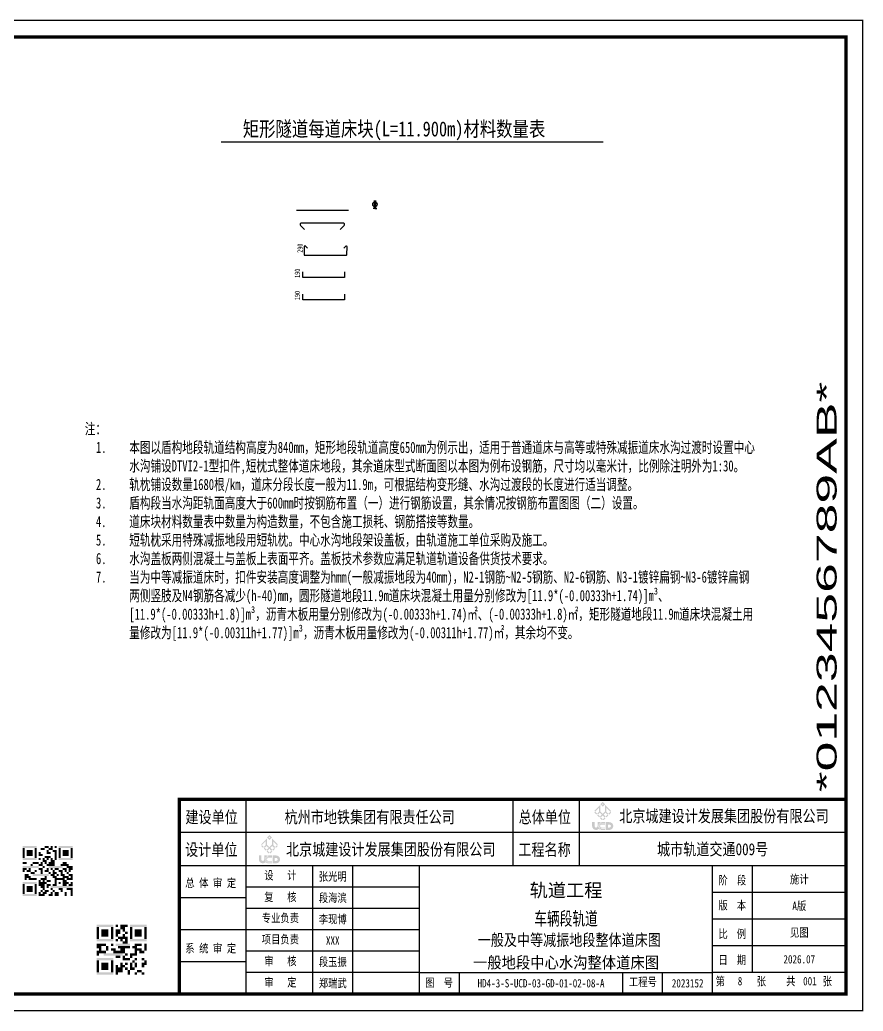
# Model space of a CAD drawing. Header units: inches. Extents: x -74742 to 562475, y -20348 to -3846.
# Drawn here: x 554882 to 562475, y -20348 to -11428 of the extents above; entities that cross this region are included whole.
import ezdxf
from ezdxf.enums import TextEntityAlignment as Align

# ---------------------------------------------------------------- set-up
doc = ezdxf.new("R2010")
doc.units = ezdxf.units.IN
doc.header["$MEASUREMENT"] = 0
doc.header["$PDSIZE"] = -1
for name, color, linetype in [('daochuang', 4, 'Continuous'), ('GesoftDrawFrameFrameBlockLayer', 7, 'Continuous'), ('GesoftDrawFrameInLineLayer', 85, 'Continuous'), ('GesoftDrawFrameOutLineLayer', 180, 'Continuous'), ('GesoftDrawFrameTitleLayer', 7, 'Continuous'), ('Secondary', 7, 'Continuous'), ('尺寸标注', 7, 'Continuous'), ('标注', 3, 'Continuous')]:
    doc.layers.add(name, color=color, linetype=linetype)
doc.styles.add('HZTXT', font='SimSun.ttf', dxfattribs={"width": 0.8})
doc.styles.add('宋体', font='SimSun.ttf', dxfattribs={"width": 0.8})
doc.styles.add('宋体样式', font='SimSun.ttf', dxfattribs={"width": 0.8})
doc.styles.add('宋体样式宽度0.65', font='SimSun.ttf', dxfattribs={"width": 0.65})
doc.styles.add('宋体样式宽度0.7', font='SimSun.ttf', dxfattribs={"width": 0.7})
doc.styles.add('条形码', font='BC_C39.FBC', dxfattribs={"height": 11})

# ---------------------------------------------------------------- blocks, each defined once
blk = doc.blocks.new('钢筋')
for p, q in [((2091.49, -5498.89), (2091.49, -5501.31)), ((2091.89, -5498.89), (2091.89, -5501.31)), ((2091.69, -5501.31), (2091.16, -5501.31)), ((2091.69, -5501.31), (2092.23, -5501.31))]:
    blk.add_line(p, q)
blk.add_ellipse((2091.69, -5500.05), major_axis=(0, -0.806), ratio=0.813147)
blk = doc.blocks.new('1.75_cc4a936f11f0dce201581042e7c3c253')
at = {"layer": 'GesoftDrawFrameInLineLayer', "color": 0, "const_width": 1}
blk.add_lwpolyline([(0, 0), (0, 287), (-1125, 287), (-1125, 0), (0, 0)], dxfattribs=at)
at = {"layer": 'GesoftDrawFrameOutLineLayer', "color": 0, "const_width": 0.35}
blk.add_lwpolyline([(5, -5), (5, 292), (-1150, 292), (-1150, -5), (5, -5)], dxfattribs=at)
blk = doc.blocks.new('GESOFT00000000NEW_049a35bf7f0736cc4250df00ece10f93_cc4a936f11f0dce201581042e7c3c253_2e1cf7a908f61d0b50dc33cccab90907')
at = {"layer": 'GesoftDrawFrameTitleLayer'}
h = blk.add_hatch(color=7, dxfattribs=at)
h.paths.add_polyline_path([(-72.25, 56.91), (-72.98, 56.18), (-73.72, 56.91), (-72.99, 57.65)])
h.paths.add_polyline_path([(-72.99, 57.13), (-73.2, 56.92), (-72.99, 56.72), (-72.78, 56.93)], flags=16)
h.paths.add_polyline_path([(-73.73, 56.66), (-73.73, 54.75), (-72.99, 54.02), (-72.26, 54.75), (-72.26, 56.68), (-70.47, 54.89), (-70.72, 54.64), (-70.46, 54.38), (-71.04, 53.8), (-71.29, 54.05), (-71.56, 53.78), (-71.31, 53.53), (-71.88, 52.95), (-72.14, 53.2), (-72.41, 52.94), (-72.15, 52.69), (-72.73, 52.11), (-72.99, 52.36), (-73.24, 52.11), (-73.82, 52.69), (-73.57, 52.94), (-73.84, 53.21), (-74.09, 52.96), (-74.67, 53.54), (-74.42, 53.79), (-74.69, 54.06), (-74.94, 53.81), (-75.51, 54.38), (-75.26, 54.64), (-75.51, 54.88)])
h.paths.add_polyline_path([(-71.87, 55.79), (-71.87, 54.63), (-71.29, 54.05), (-70.72, 54.64)], flags=16)
h.paths.add_polyline_path([(-72.14, 54.36), (-72.72, 53.79), (-72.14, 53.2), (-71.56, 53.78)], flags=16)
h.paths.add_polyline_path([(-72.99, 53.53), (-73.57, 52.94), (-72.99, 52.36), (-72.41, 52.94)], flags=16)
h.paths.add_polyline_path([(-73.84, 54.37), (-74.42, 53.79), (-73.84, 53.21), (-73.25, 53.79)], flags=16)
h.paths.add_polyline_path([(-74.12, 54.63), (-74.12, 55.79), (-75.26, 54.64), (-74.69, 54.06)], flags=16)
edge = h.paths.add_edge_path()
edge.add_spline(control_points=[(-73.82, 51.43), (-73.82, 51.43), (-73.82, 51.52), (-73.82, 51.52), (-73.82, 51.52), (-74.53, 51.52), (-74.53, 51.52), (-74.53, 51.52), (-74.53, 50.35), (-74.53, 50.35), (-74.53, 50.09), (-74.74, 49.89), (-74.99, 49.89), (-75.24, 49.89), (-75.45, 50.09), (-75.45, 50.35), (-75.45, 50.35), (-75.45, 51.52), (-75.45, 51.52), (-75.45, 51.52), (-76.16, 51.52), (-76.16, 51.52), (-76.16, 51.52), (-76.16, 50.35), (-76.16, 50.35), (-76.16, 49.7), (-75.64, 49.18), (-74.99, 49.18), (-74.67, 49.18), (-74.38, 49.3), (-74.17, 49.51), (-73.96, 49.3), (-73.68, 49.18), (-73.36, 49.18), (-73.36, 49.18), (-72.27, 49.18), (-72.27, 49.18), (-72.27, 49.18), (-72.27, 49.32), (-72.27, 49.32), (-72.43, 49.32), (-73.37, 49.32), (-73.37, 49.33), (-73.93, 49.34), (-74.38, 49.8), (-74.38, 50.35), (-74.38, 50.91), (-73.93, 51.36), (-73.37, 51.38), (-73.37, 51.38), (-72.43, 51.38), (-72.27, 51.38), (-72.27, 51.38), (-72.27, 51.52), (-72.27, 51.52), (-72.27, 51.52), (-73.36, 51.52), (-73.36, 51.52), (-73.52, 51.52), (-73.68, 51.49), (-73.82, 51.43)], knot_values=[0, 0, 0, 0, 1, 1, 1, 2, 2, 2, 3, 3, 3, 4, 4, 4, 5, 5, 5, 6, 6, 6, 7, 7, 7, 8, 8, 8, 9, 9, 9, 10, 10, 10, 11, 11, 11, 12, 12, 12, 13, 13, 13, 14, 14, 14, 15, 15, 15, 16, 16, 16, 17, 17, 17, 18, 18, 18, 19, 19, 19, 20, 20, 20, 20], degree=3, periodic=0)
edge = h.paths.add_edge_path(flags=17)
edge.add_spline(control_points=[(-74.32, 50.35), (-74.32, 49.83), (-73.9, 49.39), (-73.37, 49.38), (-73.36, 49.38), (-72.43, 49.38), (-72.27, 49.38), (-72.27, 49.38), (-72.27, 49.5), (-72.27, 49.5), (-72.43, 49.5), (-73.37, 49.5), (-73.37, 49.51), (-73.84, 49.52), (-74.2, 49.89), (-74.2, 50.35), (-74.2, 50.81), (-73.84, 51.18), (-73.37, 51.2), (-73.37, 51.2), (-72.43, 51.2), (-72.27, 51.2), (-72.27, 51.2), (-72.27, 51.32), (-72.27, 51.32), (-72.43, 51.32), (-73.36, 51.32), (-73.37, 51.32), (-73.89, 51.31), (-74.32, 50.87), (-74.32, 50.35)], knot_values=[0, 0, 0, 0, 1, 1, 1, 2, 2, 2, 3, 3, 3, 4, 4, 4, 5, 5, 5, 6, 6, 6, 7, 7, 7, 8, 8, 8, 9, 9, 9, 10, 10, 10, 10], degree=3, periodic=0)
edge = h.paths.add_edge_path(flags=16)
edge.add_spline(control_points=[(-74.14, 50.35), (-74.14, 49.92), (-73.8, 49.57), (-73.37, 49.56), (-73.36, 49.56), (-72.43, 49.56), (-72.27, 49.56), (-72.27, 49.56), (-72.27, 49.68), (-72.27, 49.68), (-72.43, 49.68), (-73.36, 49.68), (-73.37, 49.68), (-73.73, 49.69), (-74.02, 49.98), (-74.02, 50.35), (-74.02, 50.71), (-73.74, 51.01), (-73.38, 51.02), (-73.37, 51.02), (-72.43, 51.02), (-72.27, 51.02), (-72.27, 51.02), (-72.27, 51.14), (-72.27, 51.14), (-72.43, 51.14), (-73.36, 51.14), (-73.37, 51.14), (-73.8, 51.13), (-74.14, 50.78), (-74.14, 50.35)], knot_values=[0, 0, 0, 0, 1, 1, 1, 2, 2, 2, 3, 3, 3, 4, 4, 4, 5, 5, 5, 6, 6, 6, 7, 7, 7, 8, 8, 8, 9, 9, 9, 10, 10, 10, 10], degree=3, periodic=0)
edge = h.paths.add_edge_path(flags=16)
edge.add_spline(control_points=[(-73.96, 50.35), (-73.96, 50.02), (-73.7, 49.75), (-73.37, 49.74), (-73.35, 49.74), (-72.43, 49.74), (-72.27, 49.74), (-72.27, 49.74), (-72.27, 49.89), (-72.27, 49.89), (-72.27, 49.89), (-73.31, 49.89), (-73.31, 49.89), (-73.56, 49.89), (-73.81, 50.1), (-73.81, 50.35), (-73.81, 50.6), (-73.56, 50.81), (-73.31, 50.81), (-73.31, 50.81), (-72.27, 50.81), (-72.27, 50.81), (-72.27, 50.81), (-72.27, 50.96), (-72.27, 50.96), (-72.43, 50.96), (-73.36, 50.96), (-73.37, 50.96), (-73.7, 50.95), (-73.96, 50.68), (-73.96, 50.35)], knot_values=[0, 0, 0, 0, 1, 1, 1, 2, 2, 2, 3, 3, 3, 4, 4, 4, 5, 5, 5, 6, 6, 6, 7, 7, 7, 8, 8, 8, 9, 9, 9, 10, 10, 10, 10], degree=3, periodic=0)
edge = h.paths.add_edge_path()
edge.add_spline(control_points=[(-70.98, 51.52), (-70.98, 51.52), (-71.45, 51.52), (-71.45, 51.52), (-71.45, 51.52), (-72.08, 51.52), (-72.08, 51.52), (-72.08, 51.52), (-72.08, 49.21), (-72.08, 49.21), (-72.08, 49.21), (-72.08, 49.21), (-72.08, 49.21), (-72.08, 49.21), (-72.07, 49.18), (-72.07, 49.18), (-72.07, 49.18), (-70.98, 49.18), (-70.98, 49.18), (-70.33, 49.18), (-69.81, 49.7), (-69.81, 50.35), (-69.81, 51), (-70.33, 51.52), (-70.98, 51.52)], knot_values=[0, 0, 0, 0, 1, 1, 1, 2, 2, 2, 3, 3, 3, 4, 4, 4, 5, 5, 5, 6, 6, 6, 7, 7, 7, 8, 8, 8, 8], degree=3, periodic=0)
edge = h.paths.add_edge_path(flags=16)
edge.add_spline(control_points=[(-70.98, 49.89), (-70.98, 49.89), (-71.45, 49.89), (-71.45, 49.89), (-71.45, 49.89), (-71.45, 50.81), (-71.45, 50.81), (-71.45, 50.81), (-70.98, 50.81), (-70.98, 50.81), (-70.73, 50.81), (-70.52, 50.6), (-70.52, 50.35), (-70.52, 50.1), (-70.73, 49.89), (-70.98, 49.89)], knot_values=[0, 0, 0, 0, 1, 1, 1, 2, 2, 2, 3, 3, 3, 4, 4, 4, 5, 5, 5, 5], degree=3, periodic=0)
h = blk.add_hatch(color=7, dxfattribs=at)
h.paths.add_polyline_path([(-172.25, 46.91), (-172.98, 46.18), (-173.72, 46.91), (-172.99, 47.65)])
h.paths.add_polyline_path([(-172.99, 47.13), (-173.2, 46.92), (-172.99, 46.72), (-172.78, 46.93)], flags=16)
h.paths.add_polyline_path([(-173.73, 46.66), (-173.73, 44.75), (-172.99, 44.02), (-172.26, 44.75), (-172.26, 46.68), (-170.47, 44.89), (-170.72, 44.64), (-170.46, 44.38), (-171.04, 43.8), (-171.29, 44.05), (-171.56, 43.78), (-171.31, 43.53), (-171.88, 42.95), (-172.14, 43.2), (-172.41, 42.94), (-172.15, 42.69), (-172.73, 42.11), (-172.99, 42.36), (-173.24, 42.11), (-173.82, 42.69), (-173.57, 42.94), (-173.84, 43.21), (-174.09, 42.96), (-174.67, 43.54), (-174.42, 43.79), (-174.69, 44.06), (-174.94, 43.81), (-175.51, 44.38), (-175.26, 44.64), (-175.51, 44.88)])
h.paths.add_polyline_path([(-171.87, 45.79), (-171.87, 44.63), (-171.29, 44.05), (-170.72, 44.64)], flags=16)
h.paths.add_polyline_path([(-172.14, 44.36), (-172.72, 43.79), (-172.14, 43.2), (-171.56, 43.78)], flags=16)
h.paths.add_polyline_path([(-172.99, 43.53), (-173.57, 42.94), (-172.99, 42.36), (-172.41, 42.94)], flags=16)
h.paths.add_polyline_path([(-173.84, 44.37), (-174.42, 43.79), (-173.84, 43.21), (-173.25, 43.79)], flags=16)
h.paths.add_polyline_path([(-174.12, 44.63), (-174.12, 45.79), (-175.26, 44.64), (-174.69, 44.06)], flags=16)
edge = h.paths.add_edge_path()
edge.add_spline(control_points=[(-173.82, 41.43), (-173.82, 41.43), (-173.82, 41.52), (-173.82, 41.52), (-173.82, 41.52), (-174.53, 41.52), (-174.53, 41.52), (-174.53, 41.52), (-174.53, 40.35), (-174.53, 40.35), (-174.53, 40.09), (-174.74, 39.89), (-174.99, 39.89), (-175.24, 39.89), (-175.45, 40.09), (-175.45, 40.35), (-175.45, 40.35), (-175.45, 41.52), (-175.45, 41.52), (-175.45, 41.52), (-176.16, 41.52), (-176.16, 41.52), (-176.16, 41.52), (-176.16, 40.35), (-176.16, 40.35), (-176.16, 39.7), (-175.64, 39.18), (-174.99, 39.18), (-174.67, 39.18), (-174.38, 39.3), (-174.17, 39.51), (-173.96, 39.3), (-173.68, 39.18), (-173.36, 39.18), (-173.36, 39.18), (-172.27, 39.18), (-172.27, 39.18), (-172.27, 39.18), (-172.27, 39.32), (-172.27, 39.32), (-172.43, 39.32), (-173.37, 39.32), (-173.37, 39.33), (-173.93, 39.34), (-174.38, 39.8), (-174.38, 40.35), (-174.38, 40.91), (-173.93, 41.36), (-173.37, 41.38), (-173.37, 41.38), (-172.43, 41.38), (-172.27, 41.38), (-172.27, 41.38), (-172.27, 41.52), (-172.27, 41.52), (-172.27, 41.52), (-173.36, 41.52), (-173.36, 41.52), (-173.52, 41.52), (-173.68, 41.49), (-173.82, 41.43)], knot_values=[0, 0, 0, 0, 1, 1, 1, 2, 2, 2, 3, 3, 3, 4, 4, 4, 5, 5, 5, 6, 6, 6, 7, 7, 7, 8, 8, 8, 9, 9, 9, 10, 10, 10, 11, 11, 11, 12, 12, 12, 13, 13, 13, 14, 14, 14, 15, 15, 15, 16, 16, 16, 17, 17, 17, 18, 18, 18, 19, 19, 19, 20, 20, 20, 20], degree=3, periodic=0)
edge = h.paths.add_edge_path(flags=17)
edge.add_spline(control_points=[(-174.32, 40.35), (-174.32, 39.83), (-173.9, 39.39), (-173.37, 39.38), (-173.36, 39.38), (-172.43, 39.38), (-172.27, 39.38), (-172.27, 39.38), (-172.27, 39.5), (-172.27, 39.5), (-172.43, 39.5), (-173.37, 39.5), (-173.37, 39.51), (-173.84, 39.52), (-174.2, 39.89), (-174.2, 40.35), (-174.2, 40.81), (-173.84, 41.18), (-173.37, 41.2), (-173.37, 41.2), (-172.43, 41.2), (-172.27, 41.2), (-172.27, 41.2), (-172.27, 41.32), (-172.27, 41.32), (-172.43, 41.32), (-173.36, 41.32), (-173.37, 41.32), (-173.89, 41.31), (-174.32, 40.87), (-174.32, 40.35)], knot_values=[0, 0, 0, 0, 1, 1, 1, 2, 2, 2, 3, 3, 3, 4, 4, 4, 5, 5, 5, 6, 6, 6, 7, 7, 7, 8, 8, 8, 9, 9, 9, 10, 10, 10, 10], degree=3, periodic=0)
edge = h.paths.add_edge_path(flags=16)
edge.add_spline(control_points=[(-174.14, 40.35), (-174.14, 39.92), (-173.8, 39.57), (-173.37, 39.56), (-173.36, 39.56), (-172.43, 39.56), (-172.27, 39.56), (-172.27, 39.56), (-172.27, 39.68), (-172.27, 39.68), (-172.43, 39.68), (-173.36, 39.68), (-173.37, 39.68), (-173.73, 39.69), (-174.02, 39.98), (-174.02, 40.35), (-174.02, 40.71), (-173.74, 41.01), (-173.38, 41.02), (-173.37, 41.02), (-172.43, 41.02), (-172.27, 41.02), (-172.27, 41.02), (-172.27, 41.14), (-172.27, 41.14), (-172.43, 41.14), (-173.36, 41.14), (-173.37, 41.14), (-173.8, 41.13), (-174.14, 40.78), (-174.14, 40.35)], knot_values=[0, 0, 0, 0, 1, 1, 1, 2, 2, 2, 3, 3, 3, 4, 4, 4, 5, 5, 5, 6, 6, 6, 7, 7, 7, 8, 8, 8, 9, 9, 9, 10, 10, 10, 10], degree=3, periodic=0)
edge = h.paths.add_edge_path(flags=16)
edge.add_spline(control_points=[(-173.96, 40.35), (-173.96, 40.02), (-173.7, 39.75), (-173.37, 39.74), (-173.35, 39.74), (-172.43, 39.74), (-172.27, 39.74), (-172.27, 39.74), (-172.27, 39.89), (-172.27, 39.89), (-172.27, 39.89), (-173.31, 39.89), (-173.31, 39.89), (-173.56, 39.89), (-173.81, 40.1), (-173.81, 40.35), (-173.81, 40.6), (-173.56, 40.81), (-173.31, 40.81), (-173.31, 40.81), (-172.27, 40.81), (-172.27, 40.81), (-172.27, 40.81), (-172.27, 40.96), (-172.27, 40.96), (-172.43, 40.96), (-173.36, 40.96), (-173.37, 40.96), (-173.7, 40.95), (-173.96, 40.68), (-173.96, 40.35)], knot_values=[0, 0, 0, 0, 1, 1, 1, 2, 2, 2, 3, 3, 3, 4, 4, 4, 5, 5, 5, 6, 6, 6, 7, 7, 7, 8, 8, 8, 9, 9, 9, 10, 10, 10, 10], degree=3, periodic=0)
edge = h.paths.add_edge_path()
edge.add_spline(control_points=[(-170.98, 41.52), (-170.98, 41.52), (-171.45, 41.52), (-171.45, 41.52), (-171.45, 41.52), (-172.08, 41.52), (-172.08, 41.52), (-172.08, 41.52), (-172.08, 39.21), (-172.08, 39.21), (-172.08, 39.21), (-172.08, 39.21), (-172.08, 39.21), (-172.08, 39.21), (-172.07, 39.18), (-172.07, 39.18), (-172.07, 39.18), (-170.98, 39.18), (-170.98, 39.18), (-170.33, 39.18), (-169.81, 39.7), (-169.81, 40.35), (-169.81, 41), (-170.33, 41.52), (-170.98, 41.52)], knot_values=[0, 0, 0, 0, 1, 1, 1, 2, 2, 2, 3, 3, 3, 4, 4, 4, 5, 5, 5, 6, 6, 6, 7, 7, 7, 8, 8, 8, 8], degree=3, periodic=0)
edge = h.paths.add_edge_path(flags=16)
edge.add_spline(control_points=[(-170.98, 39.89), (-170.98, 39.89), (-171.45, 39.89), (-171.45, 39.89), (-171.45, 39.89), (-171.45, 40.81), (-171.45, 40.81), (-171.45, 40.81), (-170.98, 40.81), (-170.98, 40.81), (-170.73, 40.81), (-170.52, 40.6), (-170.52, 40.35), (-170.52, 40.1), (-170.73, 39.89), (-170.98, 39.89)], knot_values=[0, 0, 0, 0, 1, 1, 1, 2, 2, 2, 3, 3, 3, 4, 4, 4, 5, 5, 5, 5], degree=3, periodic=0)
at = {"color": 0}
for points in [[(-247.07, 44.41), (-242.87, 44.41), (-247.07, 43.81), (-242.87, 43.81)], [(-247.07, 43.81), (-246.47, 43.81), (-247.07, 43.21), (-246.47, 43.21)], [(-247.07, 43.21), (-246.47, 43.21), (-247.07, 42.61), (-246.47, 42.61)], [(-247.07, 42.61), (-246.47, 42.61), (-247.07, 42.01), (-246.47, 42.01)], [(-247.07, 42.01), (-246.47, 42.01), (-247.07, 41.41), (-246.47, 41.41)], [(-245.87, 43.21), (-244.07, 43.21), (-245.87, 42.61), (-244.07, 42.61)], [(-245.87, 42.61), (-244.07, 42.61), (-245.87, 42.01), (-244.07, 42.01)], [(-245.87, 42.01), (-244.07, 42.01), (-245.87, 41.41), (-244.07, 41.41)], [(-243.47, 43.81), (-242.87, 43.81), (-243.47, 43.21), (-242.87, 43.21)], [(-243.47, 43.21), (-242.87, 43.21), (-243.47, 42.61), (-242.87, 42.61)], [(-243.47, 42.61), (-242.87, 42.61), (-243.47, 42.01), (-242.87, 42.01)], [(-243.47, 42.01), (-242.87, 42.01), (-243.47, 41.41), (-242.87, 41.41)], [(-242.27, 42.61), (-241.67, 42.61), (-242.27, 42.01), (-241.67, 42.01)], [(-242.27, 42.01), (-241.07, 42.01), (-242.27, 41.41), (-241.07, 41.41)], [(-241.67, 43.81), (-240.47, 43.81), (-241.67, 43.21), (-240.47, 43.21)], [(-240.47, 44.41), (-239.27, 44.41), (-240.47, 43.81), (-239.27, 43.81)], [(-239.87, 43.21), (-239.27, 43.21), (-239.87, 42.61), (-239.27, 42.61)], [(-239.87, 42.61), (-238.67, 42.61), (-239.87, 42.01), (-238.67, 42.01)], [(-239.27, 43.81), (-238.07, 43.81), (-239.27, 43.21), (-238.07, 43.21)], [(-238.67, 44.41), (-238.07, 44.41), (-238.67, 43.81), (-238.07, 43.81)], [(-238.07, 43.21), (-236.87, 43.21), (-238.07, 42.61), (-236.87, 42.61)], [(-237.47, 44.41), (-236.87, 44.41), (-237.47, 43.81), (-236.87, 43.81)], [(-237.47, 42.61), (-236.87, 42.61), (-237.47, 42.01), (-236.87, 42.01)], [(-237.47, 42.01), (-236.87, 42.01), (-237.47, 41.41), (-236.87, 41.41)], [(-236.27, 44.41), (-232.07, 44.41), (-236.27, 43.81), (-232.07, 43.81)], [(-236.27, 43.81), (-235.67, 43.81), (-236.27, 43.21), (-235.67, 43.21)], [(-236.27, 43.21), (-235.67, 43.21), (-236.27, 42.61), (-235.67, 42.61)], [(-236.27, 42.61), (-235.67, 42.61), (-236.27, 42.01), (-235.67, 42.01)], [(-236.27, 42.01), (-235.67, 42.01), (-236.27, 41.41), (-235.67, 41.41)], [(-235.07, 43.21), (-233.27, 43.21), (-235.07, 42.61), (-233.27, 42.61)], [(-235.07, 42.61), (-233.27, 42.61), (-235.07, 42.01), (-233.27, 42.01)], [(-235.07, 42.01), (-233.27, 42.01), (-235.07, 41.41), (-233.27, 41.41)], [(-232.67, 43.81), (-232.07, 43.81), (-232.67, 43.21), (-232.07, 43.21)], [(-232.67, 43.21), (-232.07, 43.21), (-232.67, 42.61), (-232.07, 42.61)], [(-232.67, 42.61), (-232.07, 42.61), (-232.67, 42.01), (-232.07, 42.01)], [(-232.67, 42.01), (-232.07, 42.01), (-232.67, 41.41), (-232.07, 41.41)], [(-247.07, 41.41), (-246.47, 41.41), (-247.07, 40.81), (-246.47, 40.81)], [(-247.07, 40.81), (-242.87, 40.81), (-247.07, 40.21), (-242.87, 40.21)], [(-247.07, 39.61), (-245.87, 39.61), (-247.07, 39.01), (-245.87, 39.01)], [(-244.67, 39.01), (-244.07, 39.01), (-244.67, 38.41), (-244.07, 38.41)], [(-244.07, 39.61), (-242.27, 39.61), (-244.07, 39.01), (-242.27, 39.01)], [(-243.47, 41.41), (-242.87, 41.41), (-243.47, 40.81), (-242.87, 40.81)], [(-242.27, 40.81), (-241.67, 40.81), (-242.27, 40.21), (-241.67, 40.21)], [(-242.27, 39.01), (-241.07, 39.01), (-242.27, 38.41), (-241.07, 38.41)], [(-241.67, 39.61), (-241.07, 39.61), (-241.67, 39.01), (-241.07, 39.01)], [(-241.07, 40.81), (-240.47, 40.81), (-241.07, 40.21), (-240.47, 40.21)], [(-241.07, 40.21), (-239.87, 40.21), (-241.07, 39.61), (-239.87, 39.61)], [(-240.47, 41.41), (-238.67, 41.41), (-240.47, 40.81), (-238.67, 40.81)], [(-240.47, 39.61), (-239.87, 39.61), (-240.47, 39.01), (-239.87, 39.01)], [(-239.87, 40.81), (-239.27, 40.81), (-239.87, 40.21), (-239.27, 40.21)], [(-239.87, 39.01), (-237.47, 39.01), (-239.87, 38.41), (-237.47, 38.41)], [(-239.27, 39.61), (-237.47, 39.61), (-239.27, 39.01), (-237.47, 39.01)], [(-238.67, 40.81), (-238.07, 40.81), (-238.67, 40.21), (-238.07, 40.21)], [(-238.67, 40.21), (-237.47, 40.21), (-238.67, 39.61), (-237.47, 39.61)], [(-237.47, 41.41), (-236.87, 41.41), (-237.47, 40.81), (-236.87, 40.81)], [(-237.47, 40.81), (-236.87, 40.81), (-237.47, 40.21), (-236.87, 40.21)], [(-236.27, 41.41), (-235.67, 41.41), (-236.27, 40.81), (-235.67, 40.81)], [(-236.27, 40.81), (-232.07, 40.81), (-236.27, 40.21), (-232.07, 40.21)], [(-235.67, 39.01), (-233.27, 39.01), (-235.67, 38.41), (-233.27, 38.41)], [(-235.07, 39.61), (-233.87, 39.61), (-235.07, 39.01), (-233.87, 39.01)], [(-232.67, 41.41), (-232.07, 41.41), (-232.67, 40.81), (-232.07, 40.81)], [(-247.07, 38.41), (-242.27, 38.41), (-247.07, 37.81), (-242.27, 37.81)], [(-247.07, 37.81), (-245.87, 37.81), (-247.07, 37.21), (-245.87, 37.21)], [(-247.07, 37.21), (-246.47, 37.21), (-247.07, 36.61), (-246.47, 36.61)], [(-246.47, 36.01), (-245.27, 36.01), (-246.47, 35.41), (-245.27, 35.41)], [(-245.87, 37.21), (-244.67, 37.21), (-245.87, 36.61), (-244.67, 36.61)], [(-245.27, 37.81), (-244.67, 37.81), (-245.27, 37.21), (-244.67, 37.21)], [(-244.67, 36.61), (-243.47, 36.61), (-244.67, 36.01), (-243.47, 36.01)], [(-244.07, 36.01), (-239.27, 36.01), (-244.07, 35.41), (-239.27, 35.41)], [(-243.47, 37.21), (-242.87, 37.21), (-243.47, 36.61), (-242.87, 36.61)], [(-242.27, 37.81), (-241.07, 37.81), (-242.27, 37.21), (-241.07, 37.21)], [(-241.67, 37.21), (-241.07, 37.21), (-241.67, 36.61), (-241.07, 36.61)], [(-241.67, 36.61), (-241.07, 36.61), (-241.67, 36.01), (-241.07, 36.01)], [(-241.07, 38.41), (-240.47, 38.41), (-241.07, 37.81), (-240.47, 37.81)], [(-240.47, 37.21), (-239.27, 37.21), (-240.47, 36.61), (-239.27, 36.61)], [(-239.87, 37.81), (-239.27, 37.81), (-239.87, 37.21), (-239.27, 37.21)], [(-239.27, 38.41), (-235.07, 38.41), (-239.27, 37.81), (-235.07, 37.81)], [(-239.27, 36.61), (-238.67, 36.61), (-239.27, 36.01), (-238.67, 36.01)], [(-238.67, 37.81), (-238.07, 37.81), (-238.67, 37.21), (-238.07, 37.21)], [(-238.67, 36.01), (-237.47, 36.01), (-238.67, 35.41), (-237.47, 35.41)], [(-238.07, 37.21), (-237.47, 37.21), (-238.07, 36.61), (-237.47, 36.61)], [(-238.07, 36.61), (-236.87, 36.61), (-238.07, 36.01), (-236.87, 36.01)], [(-237.47, 37.81), (-236.27, 37.81), (-237.47, 37.21), (-236.27, 37.21)], [(-236.87, 36.01), (-236.27, 36.01), (-236.87, 35.41), (-236.27, 35.41)], [(-236.27, 37.21), (-235.07, 37.21), (-236.27, 36.61), (-235.07, 36.61)], [(-235.67, 36.61), (-235.07, 36.61), (-235.67, 36.01), (-235.07, 36.01)], [(-235.67, 36.01), (-234.47, 36.01), (-235.67, 35.41), (-234.47, 35.41)], [(-235.07, 37.81), (-233.87, 37.81), (-235.07, 37.21), (-233.87, 37.21)], [(-234.47, 37.21), (-233.87, 37.21), (-234.47, 36.61), (-233.87, 36.61)], [(-233.87, 38.41), (-232.07, 38.41), (-233.87, 37.81), (-232.07, 37.81)], [(-233.87, 36.61), (-233.27, 36.61), (-233.87, 36.01), (-233.27, 36.01)], [(-233.27, 37.81), (-232.07, 37.81), (-233.27, 37.21), (-232.07, 37.21)], [(-233.27, 37.21), (-232.67, 37.21), (-233.27, 36.61), (-232.67, 36.61)], [(-233.27, 36.01), (-232.07, 36.01), (-233.27, 35.41), (-232.07, 35.41)], [(-247.07, 33.61), (-242.87, 33.61), (-247.07, 33.01), (-242.87, 33.01)], [(-247.07, 33.01), (-246.47, 33.01), (-247.07, 32.41), (-246.47, 32.41)], [(-246.47, 35.41), (-244.67, 35.41), (-246.47, 34.81), (-244.67, 34.81)], [(-246.47, 34.81), (-245.87, 34.81), (-246.47, 34.21), (-245.87, 34.21)], [(-245.27, 34.81), (-242.87, 34.81), (-245.27, 34.21), (-242.87, 34.21)], [(-243.47, 33.01), (-242.87, 33.01), (-243.47, 32.41), (-242.87, 32.41)], [(-242.27, 34.21), (-241.67, 34.21), (-242.27, 33.61), (-241.67, 33.61)], [(-242.27, 33.61), (-239.87, 33.61), (-242.27, 33.01), (-239.87, 33.01)], [(-242.27, 33.01), (-240.47, 33.01), (-242.27, 32.41), (-240.47, 32.41)], [(-241.67, 34.81), (-239.87, 34.81), (-241.67, 34.21), (-239.87, 34.21)], [(-241.07, 34.21), (-240.47, 34.21), (-241.07, 33.61), (-240.47, 33.61)], [(-240.47, 35.41), (-239.87, 35.41), (-240.47, 34.81), (-239.87, 34.81)], [(-239.87, 34.21), (-238.67, 34.21), (-239.87, 33.61), (-238.67, 33.61)], [(-239.87, 33.01), (-238.67, 33.01), (-239.87, 32.41), (-238.67, 32.41)], [(-238.07, 35.41), (-236.87, 35.41), (-238.07, 34.81), (-236.87, 34.81)], [(-238.07, 33.01), (-236.87, 33.01), (-238.07, 32.41), (-236.87, 32.41)], [(-237.47, 34.81), (-234.47, 34.81), (-237.47, 34.21), (-234.47, 34.21)], [(-237.47, 34.21), (-236.87, 34.21), (-237.47, 33.61), (-236.87, 33.61)], [(-237.47, 33.61), (-236.87, 33.61), (-237.47, 33.01), (-236.87, 33.01)], [(-236.27, 33.61), (-235.67, 33.61), (-236.27, 33.01), (-235.67, 33.01)], [(-235.07, 35.41), (-233.27, 35.41), (-235.07, 34.81), (-233.27, 34.81)], [(-235.07, 34.21), (-233.87, 34.21), (-235.07, 33.61), (-233.87, 33.61)], [(-235.07, 33.61), (-233.27, 33.61), (-235.07, 33.01), (-233.27, 33.01)], [(-235.07, 33.01), (-233.87, 33.01), (-235.07, 32.41), (-233.87, 32.41)], [(-233.87, 34.81), (-232.07, 34.81), (-233.87, 34.21), (-232.07, 34.21)], [(-233.27, 33.01), (-232.07, 33.01), (-233.27, 32.41), (-232.07, 32.41)], [(-232.67, 35.41), (-232.07, 35.41), (-232.67, 34.81), (-232.07, 34.81)], [(-232.67, 33.61), (-232.07, 33.61), (-232.67, 33.01), (-232.07, 33.01)], [(-247.07, 32.41), (-246.47, 32.41), (-247.07, 31.81), (-246.47, 31.81)], [(-247.07, 31.81), (-246.47, 31.81), (-247.07, 31.21), (-246.47, 31.21)], [(-247.07, 31.21), (-246.47, 31.21), (-247.07, 30.61), (-246.47, 30.61)], [(-247.07, 30.61), (-246.47, 30.61), (-247.07, 30.01), (-246.47, 30.01)], [(-247.07, 30.01), (-242.87, 30.01), (-247.07, 29.41), (-242.87, 29.41)], [(-245.87, 32.41), (-244.07, 32.41), (-245.87, 31.81), (-244.07, 31.81)], [(-245.87, 31.81), (-244.07, 31.81), (-245.87, 31.21), (-244.07, 31.21)], [(-245.87, 31.21), (-244.07, 31.21), (-245.87, 30.61), (-244.07, 30.61)], [(-243.47, 32.41), (-242.87, 32.41), (-243.47, 31.81), (-242.87, 31.81)], [(-243.47, 31.81), (-242.87, 31.81), (-243.47, 31.21), (-242.87, 31.21)], [(-243.47, 31.21), (-242.87, 31.21), (-243.47, 30.61), (-242.87, 30.61)], [(-243.47, 30.61), (-242.87, 30.61), (-243.47, 30.01), (-242.87, 30.01)], [(-242.27, 30.61), (-241.67, 30.61), (-242.27, 30.01), (-241.67, 30.01)], [(-242.27, 30.01), (-240.47, 30.01), (-242.27, 29.41), (-240.47, 29.41)], [(-241.67, 32.41), (-240.47, 32.41), (-241.67, 31.81), (-240.47, 31.81)], [(-241.67, 31.21), (-241.07, 31.21), (-241.67, 30.61), (-241.07, 30.61)], [(-241.07, 31.81), (-240.47, 31.81), (-241.07, 31.21), (-240.47, 31.21)], [(-241.07, 30.61), (-239.87, 30.61), (-241.07, 30.01), (-239.87, 30.01)], [(-240.47, 31.21), (-239.27, 31.21), (-240.47, 30.61), (-239.27, 30.61)], [(-239.87, 32.41), (-239.27, 32.41), (-239.87, 31.81), (-239.27, 31.81)], [(-239.27, 30.01), (-238.07, 30.01), (-239.27, 29.41), (-238.07, 29.41)], [(-238.67, 32.41), (-232.07, 32.41), (-238.67, 31.81), (-232.07, 31.81)], [(-238.67, 31.81), (-238.07, 31.81), (-238.67, 31.21), (-238.07, 31.21)], [(-238.67, 30.61), (-238.07, 30.61), (-238.67, 30.01), (-238.07, 30.01)], [(-238.07, 31.21), (-237.47, 31.21), (-238.07, 30.61), (-237.47, 30.61)], [(-237.47, 30.61), (-236.27, 30.61), (-237.47, 30.01), (-236.27, 30.01)], [(-237.47, 30.01), (-236.27, 30.01), (-237.47, 29.41), (-236.27, 29.41)], [(-236.27, 31.81), (-235.07, 31.81), (-236.27, 31.21), (-235.07, 31.21)], [(-235.67, 31.21), (-235.07, 31.21), (-235.67, 30.61), (-235.07, 30.61)], [(-234.47, 30.61), (-233.87, 30.61), (-234.47, 30.01), (-233.87, 30.01)], [(-234.47, 30.01), (-233.87, 30.01), (-234.47, 29.41), (-233.87, 29.41)], [(-233.87, 31.81), (-232.07, 31.81), (-233.87, 31.21), (-232.07, 31.21)], [(-232.67, 31.21), (-232.07, 31.21), (-232.67, 30.61), (-232.07, 30.61)], [(-232.67, 30.61), (-232.07, 30.61), (-232.67, 30.01), (-232.07, 30.01)], [(-232.67, 30.01), (-232.07, 30.01), (-232.67, 29.41), (-232.07, 29.41)], [(-224.87, 20.79), (-219.87, 20.79), (-224.87, 20.07), (-219.87, 20.07)], [(-224.87, 20.07), (-224.15, 20.07), (-224.87, 19.36), (-224.15, 19.36)], [(-224.87, 19.36), (-224.15, 19.36), (-224.87, 18.64), (-224.15, 18.64)], [(-224.87, 18.64), (-224.15, 18.64), (-224.87, 17.93), (-224.15, 17.93)], [(-224.87, 17.93), (-224.15, 17.93), (-224.87, 17.21), (-224.15, 17.21)], [(-223.44, 19.36), (-221.3, 19.36), (-223.44, 18.64), (-221.3, 18.64)], [(-223.44, 18.64), (-221.3, 18.64), (-223.44, 17.93), (-221.3, 17.93)], [(-223.44, 17.93), (-221.3, 17.93), (-223.44, 17.21), (-221.3, 17.21)], [(-220.58, 20.07), (-219.87, 20.07), (-220.58, 19.36), (-219.87, 19.36)], [(-220.58, 19.36), (-219.87, 19.36), (-220.58, 18.64), (-219.87, 18.64)], [(-220.58, 18.64), (-219.87, 18.64), (-220.58, 17.93), (-219.87, 17.93)], [(-220.58, 17.93), (-219.87, 17.93), (-220.58, 17.21), (-219.87, 17.21)], [(-219.15, 20.79), (-218.44, 20.79), (-219.15, 20.07), (-218.44, 20.07)], [(-219.15, 19.36), (-217.72, 19.36), (-219.15, 18.64), (-217.72, 18.64)], [(-219.15, 18.64), (-217.72, 18.64), (-219.15, 17.93), (-217.72, 17.93)], [(-219.15, 17.93), (-218.44, 17.93), (-219.15, 17.21), (-218.44, 17.21)], [(-217.72, 20.79), (-215.58, 20.79), (-217.72, 20.07), (-215.58, 20.07)], [(-217.72, 20.07), (-216.3, 20.07), (-217.72, 19.36), (-216.3, 19.36)], [(-217.01, 19.36), (-216.3, 19.36), (-217.01, 18.64), (-216.3, 18.64)], [(-217.01, 17.93), (-216.3, 17.93), (-217.01, 17.21), (-216.3, 17.21)], [(-216.3, 18.64), (-215.58, 18.64), (-216.3, 17.93), (-215.58, 17.93)], [(-214.87, 20.79), (-209.87, 20.79), (-214.87, 20.07), (-209.87, 20.07)], [(-214.87, 20.07), (-214.15, 20.07), (-214.87, 19.36), (-214.15, 19.36)], [(-214.87, 19.36), (-214.15, 19.36), (-214.87, 18.64), (-214.15, 18.64)], [(-214.87, 18.64), (-214.15, 18.64), (-214.87, 17.93), (-214.15, 17.93)], [(-214.87, 17.93), (-214.15, 17.93), (-214.87, 17.21), (-214.15, 17.21)], [(-213.44, 19.36), (-211.3, 19.36), (-213.44, 18.64), (-211.3, 18.64)], [(-213.44, 18.64), (-211.3, 18.64), (-213.44, 17.93), (-211.3, 17.93)], [(-213.44, 17.93), (-211.3, 17.93), (-213.44, 17.21), (-211.3, 17.21)], [(-210.58, 20.07), (-209.87, 20.07), (-210.58, 19.36), (-209.87, 19.36)], [(-210.58, 19.36), (-209.87, 19.36), (-210.58, 18.64), (-209.87, 18.64)], [(-210.58, 18.64), (-209.87, 18.64), (-210.58, 17.93), (-209.87, 17.93)], [(-210.58, 17.93), (-209.87, 17.93), (-210.58, 17.21), (-209.87, 17.21)], [(-224.87, 17.21), (-224.15, 17.21), (-224.87, 16.5), (-224.15, 16.5)], [(-224.87, 16.5), (-219.87, 16.5), (-224.87, 15.79), (-219.87, 15.79)], [(-224.87, 15.07), (-222.01, 15.07), (-224.87, 14.36), (-222.01, 14.36)], [(-220.58, 17.21), (-219.87, 17.21), (-220.58, 16.5), (-219.87, 16.5)], [(-220.58, 15.07), (-219.87, 15.07), (-220.58, 14.36), (-219.87, 14.36)], [(-219.15, 16.5), (-218.44, 16.5), (-219.15, 15.79), (-218.44, 15.79)], [(-219.15, 15.07), (-214.87, 15.07), (-219.15, 14.36), (-214.87, 14.36)], [(-218.44, 17.21), (-215.58, 17.21), (-218.44, 16.5), (-215.58, 16.5)], [(-217.72, 16.5), (-217.01, 16.5), (-217.72, 15.79), (-217.01, 15.79)], [(-217.01, 15.79), (-215.58, 15.79), (-217.01, 15.07), (-215.58, 15.07)], [(-216.3, 16.5), (-215.58, 16.5), (-216.3, 15.79), (-215.58, 15.79)], [(-214.87, 17.21), (-214.15, 17.21), (-214.87, 16.5), (-214.15, 16.5)], [(-214.87, 16.5), (-209.87, 16.5), (-214.87, 15.79), (-209.87, 15.79)], [(-213.44, 15.07), (-211.3, 15.07), (-213.44, 14.36), (-211.3, 14.36)], [(-210.58, 17.21), (-209.87, 17.21), (-210.58, 16.5), (-209.87, 16.5)], [(-210.58, 15.07), (-209.87, 15.07), (-210.58, 14.36), (-209.87, 14.36)], [(-224.87, 14.36), (-223.44, 14.36), (-224.87, 13.64), (-223.44, 13.64)], [(-224.87, 12.93), (-222.01, 12.93), (-224.87, 12.21), (-222.01, 12.21)], [(-224.87, 12.21), (-224.15, 12.21), (-224.87, 11.5), (-224.15, 11.5)], [(-224.15, 13.64), (-223.44, 13.64), (-224.15, 12.93), (-223.44, 12.93)], [(-222.72, 12.21), (-217.01, 12.21), (-222.72, 11.5), (-217.01, 11.5)], [(-222.01, 14.36), (-221.3, 14.36), (-222.01, 13.64), (-221.3, 13.64)], [(-222.01, 13.64), (-221.3, 13.64), (-222.01, 12.93), (-221.3, 12.93)], [(-220.58, 13.64), (-219.15, 13.64), (-220.58, 12.93), (-219.15, 12.93)], [(-219.87, 12.93), (-216.3, 12.93), (-219.87, 12.21), (-216.3, 12.21)], [(-218.44, 14.36), (-214.87, 14.36), (-218.44, 13.64), (-214.87, 13.64)], [(-217.72, 13.64), (-216.3, 13.64), (-217.72, 12.93), (-216.3, 12.93)], [(-216.3, 12.21), (-215.58, 12.21), (-216.3, 11.5), (-215.58, 11.5)], [(-214.87, 12.21), (-212.72, 12.21), (-214.87, 11.5), (-212.72, 11.5)], [(-214.15, 14.36), (-212.72, 14.36), (-214.15, 13.64), (-212.72, 13.64)], [(-213.44, 13.64), (-211.3, 13.64), (-213.44, 12.93), (-211.3, 12.93)], [(-213.44, 12.93), (-212.72, 12.93), (-213.44, 12.21), (-212.72, 12.21)], [(-212.01, 12.93), (-210.58, 12.93), (-212.01, 12.21), (-210.58, 12.21)], [(-210.58, 14.36), (-209.87, 14.36), (-210.58, 13.64), (-209.87, 13.64)], [(-210.58, 13.64), (-209.87, 13.64), (-210.58, 12.93), (-209.87, 12.93)], [(-224.87, 10.79), (-219.87, 10.79), (-224.87, 10.07), (-219.87, 10.07)], [(-224.87, 10.07), (-224.15, 10.07), (-224.87, 9.36), (-224.15, 9.36)], [(-224.87, 9.36), (-224.15, 9.36), (-224.87, 8.64), (-224.15, 8.64)], [(-223.44, 9.36), (-221.3, 9.36), (-223.44, 8.64), (-221.3, 8.64)], [(-220.58, 10.07), (-219.87, 10.07), (-220.58, 9.36), (-219.87, 9.36)], [(-220.58, 9.36), (-219.87, 9.36), (-220.58, 8.64), (-219.87, 8.64)], [(-219.15, 11.5), (-217.72, 11.5), (-219.15, 10.79), (-217.72, 10.79)], [(-217.72, 9.36), (-217.01, 9.36), (-217.72, 8.64), (-217.01, 8.64)], [(-217.01, 11.5), (-216.3, 11.5), (-217.01, 10.79), (-216.3, 10.79)], [(-217.01, 10.79), (-214.87, 10.79), (-217.01, 10.07), (-214.87, 10.07)], [(-216.3, 9.36), (-215.58, 9.36), (-216.3, 8.64), (-215.58, 8.64)], [(-214.87, 11.5), (-214.15, 11.5), (-214.87, 10.79), (-214.15, 10.79)], [(-214.87, 9.36), (-214.15, 9.36), (-214.87, 8.64), (-214.15, 8.64)], [(-214.15, 10.07), (-213.44, 10.07), (-214.15, 9.36), (-213.44, 9.36)], [(-213.44, 10.79), (-212.72, 10.79), (-213.44, 10.07), (-212.72, 10.07)], [(-213.44, 9.36), (-212.72, 9.36), (-213.44, 8.64), (-212.72, 8.64)], [(-211.3, 10.79), (-210.58, 10.79), (-211.3, 10.07), (-210.58, 10.07)], [(-211.3, 9.36), (-209.87, 9.36), (-211.3, 8.64), (-209.87, 8.64)], [(-210.58, 10.07), (-209.87, 10.07), (-210.58, 9.36), (-209.87, 9.36)], [(-224.87, 8.64), (-224.15, 8.64), (-224.87, 7.93), (-224.15, 7.93)], [(-224.87, 7.93), (-224.15, 7.93), (-224.87, 7.21), (-224.15, 7.21)], [(-224.87, 7.21), (-224.15, 7.21), (-224.87, 6.5), (-224.15, 6.5)], [(-224.87, 6.5), (-219.87, 6.5), (-224.87, 5.79), (-219.87, 5.79)], [(-223.44, 8.64), (-221.3, 8.64), (-223.44, 7.93), (-221.3, 7.93)], [(-223.44, 7.93), (-221.3, 7.93), (-223.44, 7.21), (-221.3, 7.21)], [(-220.58, 8.64), (-219.87, 8.64), (-220.58, 7.93), (-219.87, 7.93)], [(-220.58, 7.93), (-219.87, 7.93), (-220.58, 7.21), (-219.87, 7.21)], [(-220.58, 7.21), (-219.87, 7.21), (-220.58, 6.5), (-219.87, 6.5)], [(-219.15, 8.64), (-218.44, 8.64), (-219.15, 7.93), (-218.44, 7.93)], [(-219.15, 7.93), (-217.01, 7.93), (-219.15, 7.21), (-217.01, 7.21)], [(-219.15, 7.21), (-217.01, 7.21), (-219.15, 6.5), (-217.01, 6.5)], [(-219.15, 6.5), (-218.44, 6.5), (-219.15, 5.79), (-218.44, 5.79)], [(-217.72, 8.64), (-216.3, 8.64), (-217.72, 7.93), (-216.3, 7.93)], [(-216.3, 7.93), (-215.58, 7.93), (-216.3, 7.21), (-215.58, 7.21)], [(-215.58, 7.21), (-214.87, 7.21), (-215.58, 6.5), (-214.87, 6.5)], [(-215.58, 6.5), (-214.87, 6.5), (-215.58, 5.79), (-214.87, 5.79)], [(-214.87, 8.64), (-214.15, 8.64), (-214.87, 7.93), (-214.15, 7.93)], [(-214.87, 7.93), (-213.44, 7.93), (-214.87, 7.21), (-213.44, 7.21)], [(-213.44, 8.64), (-212.72, 8.64), (-213.44, 7.93), (-212.72, 7.93)], [(-213.44, 6.5), (-212.72, 6.5), (-213.44, 5.79), (-212.72, 5.79)], [(-212.72, 7.21), (-211.3, 7.21), (-212.72, 6.5), (-211.3, 6.5)], [(-211.3, 8.64), (-210.58, 8.64), (-211.3, 7.93), (-210.58, 7.93)], [(-211.3, 6.5), (-210.58, 6.5), (-211.3, 5.79), (-210.58, 5.79)]]:
    blk.add_solid(points, dxfattribs=at)
at = {"layer": 'GesoftDrawFrameTitleLayer', "color": 7}
for p, q in [((-180, 0), (-180, 58.4)), ((-100, 58.4), (-100, 38.4)), ((-80, 38.4), (-80, 58.4)), ((-200, 48.4), (-200, 0)), ((-180, 48.4), (-200, 48.4)), ((0, 48.4), (-180, 48.4)), ((-180, 38.4), (-200, 38.4)), ((0, 38.4), (-180, 38.4)), ((-160, 0), (-160, 38.4)), ((-148, 0), (-148, 38.4)), ((-128, 0), (-128, 38.4)), ((-40, 0), (-40, 38.4)), ((-28, 6.4), (-28, 38.4)), ((-128, 32), (-180, 32)), ((0, 30.4), (-40, 30.4)), ((-180, 28.8), (-200, 28.8)), ((-128, 25.6), (-180, 25.6)), ((0, 22.4), (-40, 22.4)), ((-180, 19.2), (-200, 19.2)), ((-128, 19.2), (-180, 19.2)), ((-128, 12.8), (-180, 12.8)), ((0, 14.4), (-40, 14.4)), ((-180, 9.6), (-200, 9.6)), ((0, 10), (0, 0)), ((0, 10), (0, 0)), ((-128, 6.4), (-180, 6.4)), ((-128, 6.4), (-40, 6.4)), ((-116, 0), (-116, 6.4)), ((-67, 0), (-67, 6.4)), ((-55, 0), (-55, 6.4)), ((0, 6.4), (-40, 6.4)), ((-180, 0), (-200, 0))]:
    blk.add_line(p, q, dxfattribs=at)
at = {"layer": 'GesoftDrawFrameTitleLayer', "color": 7, "const_width": 1}
blk.add_lwpolyline([(0, 0), (0, 58.4), (-200, 58.4), (-200, 0)], close=True, dxfattribs=at)
at = {"layer": 'GesoftDrawFrameTitleLayer', "color": 7}
blk.add_point((-180, 48.4), dxfattribs=at)
at = {"layer": 'GesoftDrawFrameFrameBlockLayer'}
blk.add_blockref('1.75_cc4a936f11f0dce201581042e7c3c253', (0, 0), dxfattribs=at)
at = {"layer": 'GesoftDrawFrameTitleLayer', "color": 7, "width": 0.8}
for s, height, style, p in [('建设单位', 3.6, '宋体样式宽度0.7', (-198.22, 51.24)), (' 杭州市地铁集团有限责任公司', 3.6, '宋体样式宽度0.7', (-170.4, 51.24)), ('总体单位', 3.6, '宋体样式宽度0.7', (-98.22, 51.24)), ('北京城建设计发展集团股份有限公司', 3.6, '宋体样式宽度0.7', (-68.03, 51.54)), ('设计单位', 3.6, '宋体样式宽度0.7', (-198.3, 41.47)), ('北京城建设计发展集团股份有限公司', 3.6, '宋体样式宽度0.7', (-168.03, 41.54)), ('工程名称', 3.6, '宋体样式宽度0.7', (-98.3, 41.47)), ('阶  段', 2.5, '宋体样式宽度0.7', (-38.26, 32.83)), ('总 体 审 定', 2.5, '宋体样式宽度0.7', (-198.26, 32.01)), ('版  本', 2.5, '宋体样式宽度0.7', (-38.26, 25.3)), ('比  例', 2.5, '宋体样式宽度0.7', (-38.26, 16.75)), ('系 统 审 定', 2.5, '宋体样式宽度0.7', (-198.26, 12.42)), ('日  期', 2.5, '宋体样式宽度0.7', (-38.26, 8.93)), ('图  号', 2.5, '宋体样式宽度0.7', (-126.26, 2.12)), ('工程号', 2.5, '宋体样式宽度0.65', (-65.14, 2.34)), ('第       张', 2.5, '宋体样式宽度0.7', (-39.12, 2.52)), ('共      张', 2.5, '宋体样式宽度0.7', (-17.95, 2.56))]:
    blk.add_text(s, height=height, dxfattribs=dict(at, style=style)).set_placement(p)
at = {"layer": 'GesoftDrawFrameTitleLayer', "color": 7, "style": '宋体样式宽度0.65', "width": 0.8}
for s, p in [('设   计', (-169.71, 35.65)), ('复   核', (-169.71, 29.13)), ('专业负责', (-169.71, 22.83)), ('项目负责', (-169.71, 16.43)), ('审   核', (-169.71, 9.92)), ('审   定', (-169.71, 3.54))]:
    blk.add_text(s, height=2.5, dxfattribs=at).set_placement(p, align=Align.MIDDLE)
at = {"layer": 'GesoftDrawFrameTitleLayer', "color": 7, "style": '条形码', "width": 2}
blk.add_attdef('BARCODE', (-2.8, 60.5), '', height=6, rotation=90, dxfattribs=at)
at = {"layer": 'GesoftDrawFrameTitleLayer', "style": '宋体样式'}
for tag, height, width, p in [('GCMC0', 3.6, 0.8, (-40, 43.4)), ('SHEJI', 2.5, 0.8, (-154, 35.2)), ('SHEJI2', 2.5, 0.8, (-137.76, 35.27)), ('SJJD', 2.5, 0.8, (-14, 34.4)), ('JIAOHE', 2.5, 0.8, (-154, 28.8)), ('JIAOHE2', 2.5, 0.8, (-137.61, 28.83)), ('VERSION0', 2.5, 0.8, (-14, 26.4)), ('ZTSD', 2.5, 0.8, (-190, 24)), ('CEMING', 4, 0.7, (-84, 22.59)), ('ZYFZR1', 2.5, 0.8, (-154, 22.4)), ('ZYFZR2', 2.5, 0.8, (-137.76, 22.24)), ('BILI', 2.5, 0.8, (-14, 18.4)), ('XMFZR1', 2.5, 0.8, (-154, 16)), ('XMFZR2', 2.5, 0.8, (-137.98, 16.22)), ('DOCNAME0', 3.5, 0.9, (-84, 13.27)), ('SENHE', 2.5, 0.8, (-154, 9.6)), ('SENHE2', 2.5, 0.8, (-137.41, 9.52)), ('DOCNAME2', 3.5, 0.9, (-84, 9.42)), ('RIQI', 2.5, 0.8, (-14, 10.4)), ('XTSD', 2.5, 0.8, (-190, 4.8)), ('SENDING', 2.5, 0.8, (-154, 3.2)), ('SENDING2', 2.5, 0.8, (-137.41, 3.81)), ('TUHAO', 2.5, 0.8, (-91.5, 3.2)), ('PROJECTNO', 2.5, 0.8, (-47.5, 3.2)), ('PAGENUMBER', 2.5, 0.8, (-31.78, 3.83)), ('PAGECOUNT', 2.5, 0.8, (-10.8, 3.83))]:
    blk.add_attdef(tag, text='', height=height, dxfattribs=dict(at, width=width)).set_placement(p, align=Align.MIDDLE_CENTER)
blk.add_attdef('PIANMING', text='', height=4, dxfattribs=at).set_placement((-84, 31.09), align=Align.MIDDLE_CENTER)

msp = doc.modelspace()

# ---------------------------------------------------------------- linework, layer by layer
for points in [[(557766.71, -13313.62), (557802.06, -13278.26, 0.7120767), (557791.17, -13256.07), (557418.1, -13256.07, 0.6170793), (557410.61, -13278.26), (557445.97, -13313.62)], [(557470.92, -13482.37), (557453.24, -13464.69, 0.6681786), (557442.14, -13469.29), (557442.14, -13541.54, 0.4247942), (557447.15, -13546.15), (557541.41, -13546.15, 0.0578483), (557542.9, -13546.32), (557751.32, -13546.32, 0.0578483), (557752.8, -13546.15), (557823.2, -13546.15, 0.2170061), (557827.43, -13538.63), (557828.21, -13469.29, 0.6681786), (557817.12, -13464.69), (557799.44, -13482.37)]]:
    msp.add_lwpolyline(points, format="xyb")
for points in [[(557804.83, -13696.49), (557804.83, -13746.49), (557431.76, -13746.49), (557431.76, -13696.49)], [(557804.83, -13896.49), (557804.83, -13946.49), (557431.76, -13946.49), (557431.76, -13896.49)]]:
    msp.add_lwpolyline(points)
at = {"layer": 'daochuang'}
msp.add_line((556695.51, -12526.81), (560134.88, -12526.81), dxfattribs=at)
at = {"layer": '尺寸标注', "color": 0}
msp.add_line((557372.2, -13141.62), (557841.71, -13141.62), dxfattribs=at)

# ---------------------------------------------------------------- block references
at = {"color": 0, "xscale": 30, "yscale": 30, "zscale": 30}
msp.add_blockref('钢筋', (495328.2, 151913.84), dxfattribs=at)
at = {"layer": '尺寸标注', "color": 0}
ref = msp.add_blockref('GESOFT00000000NEW_049a35bf7f0736cc4250df00ece10f93_cc4a936f11f0dce201581042e7c3c253_2e1cf7a908f61d0b50dc33cccab90907', (562319.64, -20193.06), dxfattribs=dict(at, xscale=30, yscale=30, zscale=30))
ref.add_attrib('GCMC0', '城市轨道交通009号', dxfattribs={"layer": 'GesoftDrawFrameTitleLayer', "height": 108, "style": '宋体样式', "width": 0.8}).set_placement((561119.64, -18891.06), align=Align.MIDDLE_CENTER)
ref.add_attrib('PIANMING', '轨道工程', dxfattribs={"layer": 'GesoftDrawFrameTitleLayer', "height": 120, "style": '宋体样式'}).set_placement((559799.64, -19260.45), align=Align.MIDDLE_CENTER)
ref.add_attrib('CEMING', '车辆段轨道', dxfattribs={"layer": 'GesoftDrawFrameTitleLayer', "height": 120, "style": '宋体样式', "width": 0.7}).set_placement((559799.64, -19515.43), align=Align.MIDDLE_CENTER)
ref.add_attrib('DOCNAME0', ' 一般及中等减振地段整体道床图', dxfattribs={"layer": 'GesoftDrawFrameTitleLayer', "height": 105, "style": '宋体样式', "width": 0.822473}).set_placement((559799.64, -19707.52), align=Align.MIDDLE_CENTER)
ref.add_attrib('DOCNAME2', '一般地段中心水沟整体道床图', dxfattribs={"layer": 'GesoftDrawFrameTitleLayer', "height": 105, "style": '宋体样式', "width": 0.9}).set_placement((559799.64, -19910.58), align=Align.MIDDLE_CENTER)
ref.add_attrib('TUHAO', 'HD4-3-S-UCD-03-GD-01-02-08-A', dxfattribs={"layer": 'GesoftDrawFrameTitleLayer', "height": 75, "style": '宋体样式', "width": 0.8}).set_placement((559574.65, -20097.06), align=Align.MIDDLE_CENTER)
ref.add_attrib('VERSION0', 'A版', dxfattribs={"layer": 'GesoftDrawFrameTitleLayer', "height": 75, "style": '宋体样式', "width": 0.8}).set_placement((561899.64, -19401.06), align=Align.MIDDLE_CENTER)
ref.add_attrib('SJJD', '施计', dxfattribs={"layer": 'GesoftDrawFrameTitleLayer', "height": 75, "style": '宋体样式', "width": 0.8}).set_placement((561899.64, -19161.06), align=Align.MIDDLE_CENTER)
ref.add_attrib('BILI', '见图', dxfattribs={"layer": 'GesoftDrawFrameTitleLayer', "height": 75, "style": '宋体样式', "width": 0.8}).set_placement((561899.64, -19641.06), align=Align.MIDDLE_CENTER)
ref.add_attrib('RIQI', '2026.07', dxfattribs={"layer": 'GesoftDrawFrameTitleLayer', "height": 75, "style": '宋体样式', "width": 0.8}).set_placement((561899.64, -19881.06), align=Align.MIDDLE_CENTER)
ref.add_attrib('PROJECTNO', '2023152', dxfattribs={"layer": 'GesoftDrawFrameTitleLayer', "height": 75, "style": '宋体样式', "width": 0.8}).set_placement((560894.7, -20097.06), align=Align.MIDDLE_CENTER)
ref.add_attrib('PAGENUMBER', '8', dxfattribs={"layer": 'GesoftDrawFrameTitleLayer', "height": 75, "style": '宋体样式', "width": 0.8}).set_placement((561366.14, -20078.14), align=Align.MIDDLE_CENTER)
ref.add_attrib('PAGECOUNT', '001', dxfattribs={"layer": 'GesoftDrawFrameTitleLayer', "height": 75, "style": '宋体样式', "width": 0.8}).set_placement((561995.55, -20078.14), align=Align.MIDDLE_CENTER)
ref.add_attrib('SENDING', '郑瑞武', dxfattribs={"layer": 'GesoftDrawFrameTitleLayer', "height": 75, "style": '宋体样式', "width": 0.8}).set_placement((557699.64, -20097.06), align=Align.MIDDLE_CENTER)
ref.add_attrib('SENHE', '段玉振', dxfattribs={"layer": 'GesoftDrawFrameTitleLayer', "height": 75, "style": '宋体样式', "width": 0.8}).set_placement((557699.64, -19905.06), align=Align.MIDDLE_CENTER)
ref.add_attrib('ZYFZR1', '李现博', dxfattribs={"layer": 'GesoftDrawFrameTitleLayer', "height": 75, "style": '宋体样式', "width": 0.8}).set_placement((557699.64, -19521.06), align=Align.MIDDLE_CENTER)
ref.add_attrib('JIAOHE', '段海滨', dxfattribs={"layer": 'GesoftDrawFrameTitleLayer', "height": 75, "style": '宋体样式', "width": 0.8}).set_placement((557699.64, -19329.06), align=Align.MIDDLE_CENTER)
ref.add_attrib('SHEJI', '张光明', dxfattribs={"layer": 'GesoftDrawFrameTitleLayer', "height": 75, "style": '宋体样式', "width": 0.8}).set_placement((557699.64, -19137.06), align=Align.MIDDLE_CENTER)
ref.add_attrib('BARCODE', '*0123456789AB*', (562235.75, -18377.99), dxfattribs={"layer": 'GesoftDrawFrameTitleLayer', "color": 7, "height": 180, "rotation": 90, "style": '条形码', "width": 2})
ref.add_attrib('XMFZR1', 'XXX', dxfattribs={"layer": 'GesoftDrawFrameTitleLayer', "height": 75, "style": '宋体样式', "width": 0.8}).set_placement((557699.64, -19713.06), align=Align.MIDDLE_CENTER)

# ---------------------------------------------------------------- texts
at = {"color": 7, "style": 'HZTXT', "width": 0.8}
msp.add_text('矩形隧道每道床块(L=11.900m)材料数量表', height=135, dxfattribs=at).set_placement((556889.58, -12476.81))
at = {"layer": 'Secondary', "insert": (555467.7, -15058.33), "char_height": 100, "width": 6040.7484, "attachment_point": 1, "style": '宋体'}
msp.add_mtext('\\A1;{\\W0.7;注：\\P\\pi-300,l400,t400;1.^I本图以盾构地段轨道结构高度为840mm，矩形地段轨道高度650mm为例示出，适用于普通道床与高等或特殊减振道床水沟过渡时设置中心水沟铺设DTVI2-1型扣件,短枕式整体道床地段，其余道床型式断面图以本图为例布设钢筋，尺寸均以毫米计，比例除注明外为1:30。\\P2.^I轨枕铺设数量1680根/km，道床分段长度一般为11.9m，可根据结构变形缝、水沟过渡段的长度进行适当调整。 \\P3.^I盾构段当水沟距轨面高度大于600mm时按钢筋布置（一）进行钢筋设置，其余情况按钢筋布置图图（二）设置。\\P4.^I道床块材料数量表中数量为构造数量，不包含施工损耗、钢筋搭接等数量。\\P\\A0;\\H0.99998x;5.^I短轨枕采用特殊减振地段用短轨枕。中心水沟地段架设盖板，由轨道施工单位采购及施工。\\P6.^I水沟盖板两侧混凝土与盖板上表面平齐。\\C2;盖板技术参数应满足轨道轨道设备供货技术要求。\\P\\H1.00002x;\\C256;7.^I当为中等减振道床时，扣件安装高度调整为hmm(一般减振地段为40mm)，N2-1钢筋~N2-5钢筋、N2-6钢筋、N3-1镀锌扁钢~N3-6镀锌扁钢两侧竖肢及N4钢筋各减少(h-40)mm，圆形隧道地段11.9m道床块混凝土用量分别修改为[11.9*(-0.00333h+1.74)]m³、[11.9*(-0.00333h+1.8)]m³，沥青木板用量分别修改为(-0.00333h+1.74)㎡、(-0.00333h+1.8)㎡，矩形隧道地段11.9m道床块混凝土用量修改为[11.9*(-0.00311h+1.77)]m³，沥青木板用量修改为(-0.00311h+1.77)㎡，其余均不变。}', dxfattribs=at)
at = {"layer": '标注', "style": '宋体', "width": 0.7}
for s, p in [('290', (557428.95, -13523.79)), ('190', (557404.87, -13749.92)), ('190', (557404.87, -13949.92))]:
    msp.add_text(s, height=48, rotation=90, dxfattribs=at).set_placement(p)

doc.saveas('drawing.dxf')
